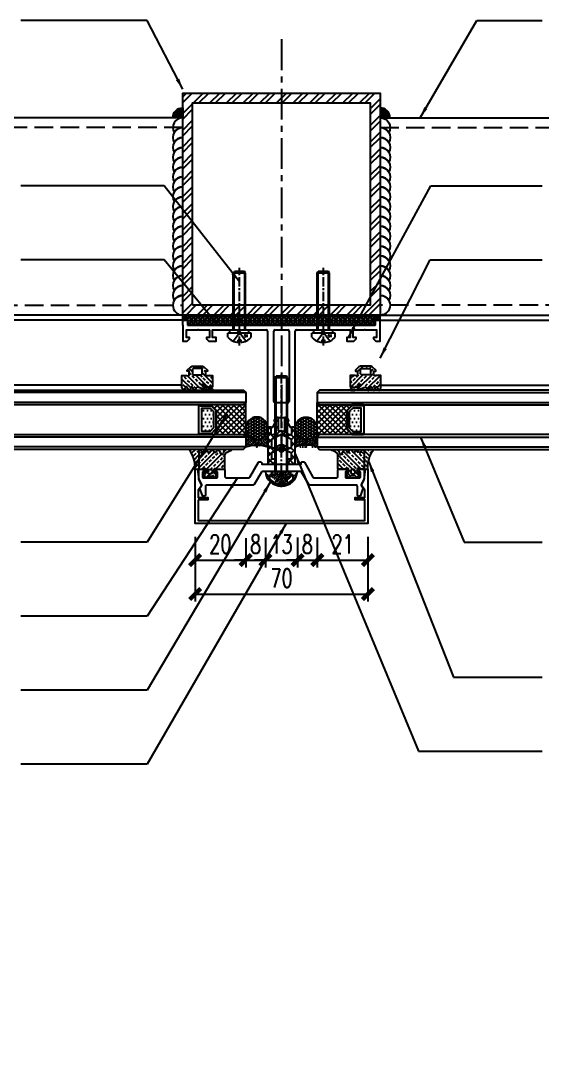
# Model space of a CAD drawing. Extents: x -160106 to 966792, y -663931 to 1550022.
# Drawn here: x -89311.1 to -89099.6, y -86285.5 to -85870.1 of the extents above; entities that cross this region are included whole.
import ezdxf
from ezdxf.enums import TextEntityAlignment as Align
from ezdxf.xclip import XClip

# ---------------------------------------------------------------- set-up
doc = ezdxf.new("R2010")
doc.units = 0
for name, pattern in [('CENTER', [2, 1.25, -0.25, 0.25, -0.25]), ('ZN-CENTER', [2, 1.25, -0.25, 0.25, -0.25]), ('ZN-DASH', [0.35, 0.25, -0.1])]:
    doc.linetypes.add(name, pattern=pattern)
for name, color, linetype in [('!ZN1-填充-8', 8, 'Continuous'), ('!ZN1-标注-173', 173, 'Continuous'), ('!ZN3-玻璃幕墙-4', 4, 'Continuous'), ('!ZN4-焊缝-8', 8, 'Continuous'), ('!ZN4-辅助材料-1', 1, 'Continuous'), ('!ZN4-配件-11', 11, 'Continuous'), ('!ZN5-钢材投影-40', 40, 'Continuous'), ('!ZN5-铝材投影-112', 112, 'Continuous'), ('!ZN5-铝材断面-6', 6, 'Continuous'), ('!ZN6-虚线-8', 8, 'ZN-DASH'), ('20剖面图$0$A-HATCH-1', 252, 'Continuous'), ('20剖面图$0$AS-COLN', 6, 'Continuous'), ('2钢材断面', 2, 'Continuous'), ('A_Hatch', 8, 'Continuous'), ('bz', 1, 'Continuous'), ('DIM', 173, 'Continuous'), ('pj', 4, 'Continuous'), ('TC', 130, 'Continuous'), ('user', 7, 'Continuous'), ('ZD-BOX', 11, 'Continuous'), ('ZX', 240, 'CENTER'), ('型材截面颜色', 253, 'Continuous'), ('焊缝', 8, 'Continuous')]:
    doc.layers.add(name, color=color, linetype=linetype)
doc.styles.add('DHTEXT-1', font='ROMANS.shx', dxfattribs={"width": 0.7, "bigfont": 'CHINESE.shx'})
doc.styles.add('ZNDimTStyle', font='ROMANS.shx', dxfattribs={"width": 0.7, "bigfont": 'CHINESE.shx'})
doc.dimstyles.new('ZN3', dxfattribs={"dimscale": 3, "dimtxt": 2.5, "dimasz": 1.5, "dimexe": 1, "dimexo": 2, "dimgap": 0.9, "dimtad": 1, "dimdec": 0, "dimdsep": 46, "dimtxsty": 'DHTEXT-1', "dimblk": 'ARCHTICK', "dimcen": 2.5, "dimclrd": 173, "dimclre": 173, "dimclrt": 7, "dimazin": 2, "dimtfac": 1, "dimtix": 1, "dimtmove": 2, "dimatfit": 3, "dimfxl": 0, "dimarcsym": 0})
doc.dimstyles.new('ZN机械-3', dxfattribs={"dimscale": 3, "dimtxt": 2.5, "dimasz": 1.5, "dimexe": 1, "dimexo": 2, "dimgap": 0.9, "dimtad": 1, "dimdec": 0, "dimzin": 0, "dimdsep": 46, "dimtxsty": 'ZNDimTStyle', "dimcen": 2.5, "dimdle": 1, "dimclrd": 173, "dimclre": 173, "dimclrt": 7, "dimazin": 2, "dimtfac": 1, "dimtdec": 4, "dimtix": 1, "dimtmove": 2, "dimatfit": 3, "dimfxl": 0, "dimfrac": 2, "dimtolj": 1, "dimtzin": 0, "dimarcsym": 0})
pattern_1 = [(45, (-63849.03507, 7998.2761), (0.2525697034, 0.9260889125), [1.190625, -0.238125, 0, -0.238125])]

# ---------------------------------------------------------------- blocks, each defined once
blk = doc.blocks.new('20250828132035')
at = {"layer": '20剖面图$0$A-HATCH-1'}
h = blk.add_hatch(dxfattribs=at)
h.set_pattern_fill('混凝土', color=256, scale=50)
h.set_pattern_definition([(50, (1654310.4, -568157.45), (358.63009, -31.376067), [37.5, -412.5]), (355, (1654310.4, -568157.45), (-69.37567, 376.09607), [30, -330]), (100.4514, (1654340.3, -568160.07), (289.25469, 344.71977), [31.870095, -350.571056]), (46.1842, (1654310.4, -568057.45), (533.62052, -82.75951), [56.25, -618.75]), (96.6356, (1654354.87, -568064.35), (467.33135, 487.05894), [47.80514, -525.8565]), (351.1842, (1654310.4, -568057.45), (467.33097, 487.0593), [45, -495]), (21, (1654360.4, -568082.45), (298.453526, -201.309445), [37.5, -412.5]), (326, (1654360.4, -568082.45), (121.657666, 362.57502), [30, -330]), (71.4514, (1654385.27, -568099.23), (420.111314, 161.26525), [31.870095, -350.571056]), (37.5, (1654310.4, -568157.45), (6.079928, 166.446927), [0, -326, 0, -335, 0, -331.25]), (7.5, (1654310.4, -568157.45), (131.534769, 197.205856), [0, -191, 0, -318.5, 0, -126.25]), (327.5, (1654198.9, -568157.45), (266.911218, -11.277436), [0, -125, 0, -390, 0, -517.5]), (317.5, (1654148.9, -568157.45), (291.593085, 50.05249), [0, -162.5, 0, -259, 0, -367.5])])
h.paths.add_polyline_path([(-15000, -200), (0, -200), (0, 0), (-15000, 0)])
at = {"layer": '20剖面图$0$AS-COLN'}
blk.add_lwpolyline([(-15300, -200), (0, -200), (0, 0), (-15300, 0)], dxfattribs=at)
blk = doc.blocks.new('基准点')
at = {"layer": 'bz'}
h = blk.add_hatch(color=256, dxfattribs=at)
h.paths.add_polyline_path([(0, 0), (1, 0, 0.414214), (0, 1)])
h.paths.add_polyline_path([(0, 0), (-1, 0, 0.414214), (0, -1)])
for p, q in [((-1, 0), (1, 0)), ((0, 1), (0, -1))]:
    blk.add_line(p, q, dxfattribs=at)
blk.add_circle((0, 0), 1, dxfattribs=at)
blk = doc.blocks.new('20250413090259')
at = {"layer": 'TC', "ltscale": 100}
h = blk.add_hatch(dxfattribs=at)
h.set_pattern_fill('ANSI33', color=256, scale=0.8, style=0)
h.set_pattern_definition([(45, (-231726.0832, -195873.9887), (-1.796051224, 1.796051224), []), (45, (-231724.2872, -195873.9887), (-1.796051224, 1.796051224), [1.27, -0.635])])
edge = h.paths.add_edge_path()
edge.add_arc((-10.47, 1.89), 12.96, 358.1057, 395.7503)
edge.add_line((0.05, 9.46), (3.95, 9.46))
edge.add_line((3.95, 9.46), (3.95, 1.47))
edge.add_line((3.95, 1.47), (2.49, 1.46))
h = blk.add_hatch(dxfattribs=at)
h.set_pattern_fill('ANSI33', color=256, scale=0.8, style=0)
h.set_pattern_definition([(45, (3.953, -1.9913), (-1.79605, 1.79605), []), (45, (5.749, -1.9913), (-1.79605, 1.79605), [1.27, -0.635])])
edge = h.paths.add_edge_path()
edge.add_line((6.6, 9.3), (6.01, 8.31))
edge.add_arc((5.66, 8.65), 0.49, 223.9497, 315.8278, ccw=False)
edge.add_line((5.31, 8.31), (4.72, 9.32))
edge.add_arc((4.47, 9.17), 0.3, 30.0414, 149.8399)
edge.add_line((4.21, 9.32), (3.95, 8.58))
edge.add_line((3.95, 8.58), (3.95, 1.47))
edge.add_line((3.95, 1.47), (5.47, 1.47))
edge.add_line((5.47, 1.47), (6.38, 1.7))
edge.add_arc((6.45, 1.41), 0.3, 0, 104.3227, ccw=False)
edge.add_line((6.75, 1.41), (6.75, -0.13))
edge.add_line((6.75, -0.13), (5.65, -0.13))
edge.add_line((5.65, -0.13), (5.65, -0.43))
edge.add_line((5.65, -0.43), (6.58, -1.91))
edge.add_arc((6.79, -1.69), 0.3, 224.8045, 299.5115)
edge.add_line((6.94, -1.96), (7.59, -1.33))
edge.add_line((7.59, -1.33), (9.42, -1.34))
edge.add_line((9.42, -1.34), (10.05, -1.93))
edge.add_arc((10.19, -1.67), 0.3, 242.2415, 315)
edge.add_line((10.4, -1.88), (11.35, -0.44))
edge.add_line((11.35, -0.44), (11.35, -0.14))
edge.add_line((11.35, -0.14), (10.25, -0.14))
edge.add_line((10.25, -0.14), (10.25, 1.4))
edge.add_arc((10.55, 1.4), 0.3, 75.6773, 180, ccw=False)
edge.add_line((10.63, 1.69), (11.53, 1.46))
edge.add_line((11.53, 1.46), (14.55, 1.46))
edge.add_line((14.55, 1.46), (14.55, 7.36))
edge.add_arc((17.24, 5.8), 3.11, 102.9072, 149.7943, ccw=False)
edge.add_line((16.55, 8.83), (17.05, 8.94))
edge.add_line((17.05, 8.94), (17.15, 9.11))
edge.add_line((17.15, 9.11), (17.06, 9.38))
edge.add_line((17.06, 9.38), (16.89, 9.46))
edge.add_line((16.89, 9.46), (15.39, 9.46))
edge.add_arc((15.39, 7.96), 1.5, 90, 145.1247)
edge.add_line((14.16, 8.82), (13.86, 7.59))
edge.add_arc((13.45, 7.88), 0.5, 209.7946, 325.1247, ccw=False)
edge.add_line((13.01, 7.63), (12.06, 9.29))
edge.add_arc((11.73, 9.02), 0.428, 40.3671, 138.6994)
edge.add_line((11.41, 9.3), (10.82, 8.31))
edge.add_arc((10.56, 8.47), 0.3, 210.4655, 329.0362, ccw=False)
edge.add_line((10.3, 8.32), (9.73, 9.3))
edge.add_arc((9.37, 8.94), 0.503, 44.9165, 135.2953)
edge.add_line((9.01, 9.3), (8.43, 8.3))
edge.add_arc((8.09, 8.62), 0.465, 222.9842, 317.2378, ccw=False)
edge.add_line((7.75, 8.3), (7.17, 9.3))
edge.add_arc((6.88, 9.13), 0.333, 30.4014, 148.174)
at = {"layer": 'pj', "elevation": 0}
for points in [[(6.6, 9.3), (6.01, 8.31, -0.423847), (5.31, 8.31), (4.72, 9.32, 0.576179), (4.21, 9.32), (3.95, 8.58), (3.95, 1.47), (5.47, 1.47), (6.38, 1.7, -0.489477), (6.75, 1.41), (6.75, -0.13), (5.65, -0.13), (5.65, -0.43), (6.58, -1.91, 0.338029), (6.94, -1.96), (7.59, -1.33), (9.42, -1.34), (10.05, -1.93, 0.328583), (10.4, -1.88), (11.35, -0.44), (11.35, -0.14), (10.25, -0.14), (10.25, 1.4, -0.489477), (10.63, 1.69), (11.53, 1.46), (14.55, 1.46), (14.55, 7.36, -0.207487), (16.55, 8.83), (17.05, 8.94), (17.15, 9.11), (17.06, 9.38), (16.89, 9.46), (15.39, 9.46, 0.245275), (14.16, 8.82), (13.86, 7.59, -0.550494), (13.01, 7.63), (12.06, 9.29, 0.457479), (11.41, 9.3), (10.82, 8.31, -0.569065), (10.3, 8.32), (9.73, 9.3, 0.416151), (9.01, 9.3), (8.43, 8.3, -0.436129), (7.75, 8.3), (7.17, 9.3, 0.564464), (6.6, 9.3)], [(7.65, 0.89), (7.64, 0.78, -0.414214), (8.14, 1.28), (8.87, 1.27, -0.414214), (9.37, 0.77), (9.37, 0.07, -0.414214), (8.87, -0.43), (8.14, -0.43, -0.414214), (7.64, 0.07), (7.64, 0.78)]]:
    blk.add_lwpolyline(points, format="xyb", dxfattribs=at)
at = {"layer": 'pj'}
blk.add_arc((-10.43, 1.91, 0), 12.92, 358.0078, 35.7839, dxfattribs=at)
blk = doc.blocks.new('A$C01A31ABE')
at = {"layer": 'TC'}
h = blk.add_hatch(dxfattribs=at)
h.set_pattern_fill('ANSI37', color=256, scale=0.6, style=0)
h.set_pattern_definition([(45, (-143548.0703, -10930.8618), (-1.347038418, 1.347038418), []), (135, (-143548.0703, -10930.8618), (-1.347038418, -1.347038418), [])])
edge = h.paths.add_edge_path()
edge.add_arc((-2.9, 2.04), 0.2, 116.5651, 180, ccw=False)
edge.add_line((-2.99, 2.22), (-2.81, 2.31))
edge.add_arc((-2.9, 2.49), 0.2, 296.5651, 386.5651)
edge.add_line((-2.72, 2.58), (-3.33, 3.79))
edge.add_arc((-3.5, 3.7), 0.2, 26.5651, 90)
edge.add_line((-3.5, 3.9), (-4.18, 3.9))
edge.add_arc((-4.18, 3.7), 0.2, 90, 180)
edge.add_line((-4.38, 3.7), (-4.38, -1.2))
edge.add_arc((-4.88, -1.2), 0.5, -99.1645, 0, ccw=False)
edge.add_line((-4.96, -1.7), (-5.52, -1.61))
edge.add_arc((-5.6, -2.1), 0.5, 80.8355, 99.1645)
edge.add_line((-5.68, -1.61), (-6.22, -1.69))
edge.add_line((-6.22, -1.69), (-6.24, -1.7))
edge.add_arc((-6.32, -1.2), 0.5, 180, 279.1645, ccw=False)
edge.add_line((-6.82, -1.2), (-6.82, 3.7))
edge.add_arc((-7.02, 3.7), 0.2, 0, 90)
edge.add_line((-7.02, 3.9), (-7.7, 3.9))
edge.add_arc((-7.7, 3.7), 0.2, 90, 153.4349)
edge.add_line((-7.87, 3.79), (-8.48, 2.58))
edge.add_arc((-8.3, 2.49), 0.2, 153.4349, 243.4349)
edge.add_line((-8.39, 2.31), (-8.21, 2.22))
edge.add_arc((-8.3, 2.04), 0.2, 0, 63.4349, ccw=False)
edge.add_line((-8.1, 2.04), (-8.1, -2.4))
edge.add_arc((-8.6, -2.4), 0.5, -63.6207, 0, ccw=False)
edge.add_line((-8.38, -2.85), (-8.95, -3.13))
edge.add_arc((-9.2, -2.7), 0.5, 180, 300.2564, ccw=False)
edge.add_line((-9.7, -2.7), (-9.7, -0.2))
edge.add_arc((-9.9, -0.2), 0.2, 0, 90)
edge.add_line((-9.9, 0), (-10.9, 0))
edge.add_arc((-10.9, -0.2), 0.2, 90, 180)
edge.add_line((-11.1, -0.2), (-11.1, -14.8))
edge.add_arc((-10.9, -14.8), 0.2, 180, 270)
edge.add_line((-10.9, -15), (-9.29, -15))
edge.add_arc((-9.29, -14.8), 0.2, 270, 317.4896)
edge.add_line((-9.14, -14.94), (-8.15, -13.86))
edge.add_arc((-8.3, -13.72), 0.2, 317.4896, 360)
edge.add_line((-8.1, -13.72), (-8.1, -13.2))
edge.add_arc((-8.3, -13.2), 0.2, 0, 90)
edge.add_line((-8.3, -13), (-9.3, -13))
edge.add_arc((-9.3, -12.8), 0.2, 180, 270, ccw=False)
edge.add_line((-9.5, -12.8), (-9.5, -10.48))
edge.add_arc((-9.3, -10.48), 0.2, 116.3793, 180, ccw=False)
edge.add_line((-9.39, -10.3), (-5.82, -8.53))
edge.add_arc((-5.6, -8.98), 0.5, 63.6207, 116.3793, ccw=False)
edge.add_line((-5.38, -8.53), (-1.81, -10.3))
edge.add_arc((-1.9, -10.48), 0.2, 0, 63.6207, ccw=False)
edge.add_line((-1.7, -10.48), (-1.7, -12.8))
edge.add_arc((-1.9, -12.8), 0.2, 270, 360, ccw=False)
edge.add_line((-1.9, -13), (-2.9, -13))
edge.add_arc((-2.9, -13.2), 0.2, 90, 180)
edge.add_line((-3.1, -13.2), (-3.1, -13.72))
edge.add_arc((-2.9, -13.72), 0.2, 180, 222.5104)
edge.add_line((-3.05, -13.86), (-2.06, -14.94))
edge.add_arc((-1.91, -14.8), 0.2, 222.5104, 270)
edge.add_line((-1.91, -15), (-0.3, -15))
edge.add_arc((-0.3, -14.8), 0.2, 270, 360)
edge.add_line((-0.1, -14.8), (-0.1, -0.2))
edge.add_arc((-0.3, -0.2), 0.2, 0, 90)
edge.add_line((-0.3, 0), (-1.3, 0))
edge.add_arc((-1.3, -0.2), 0.2, 90, 180)
edge.add_line((-1.5, -0.2), (-1.5, -2.7))
edge.add_arc((-2, -2.7), 0.5, 239.7436, 360, ccw=False)
edge.add_line((-2.25, -3.13), (-2.82, -2.85))
edge.add_arc((-2.6, -2.4), 0.5, 180, 243.6207, ccw=False)
edge.add_line((-3.1, -2.4), (-3.1, 2.04))
edge = h.paths.add_edge_path(flags=16)
edge.add_line((-5.38, -3.03), (-1.81, -4.8))
edge.add_arc((-1.9, -4.98), 0.2, 0, 63.6207, ccw=False)
edge.add_line((-1.7, -4.98), (-1.7, -8.1))
edge.add_arc((-2.2, -8.1), 0.5, 243.6207, 360, ccw=False)
edge.add_line((-2.42, -8.55), (-5.16, -7.19))
edge.add_arc((-5.6, -8.09), 1, 63.6206, 116.3794)
edge.add_line((-6.04, -7.19), (-8.78, -8.55))
edge.add_arc((-9, -8.1), 0.5, 180, 296.3793, ccw=False)
edge.add_line((-9.5, -8.1), (-9.5, -4.98))
edge.add_arc((-9.3, -4.98), 0.2, 116.3793, 180, ccw=False)
edge.add_line((-9.39, -4.8), (-5.82, -3.03))
edge.add_arc((-5.6, -3.48), 0.5, 63.6204, 116.3796, ccw=False)
at = {"layer": 'pj'}
for points in [[(-3.1, 2.04, -0.284079), (-2.99, 2.22), (-2.81, 2.31, 0.414214), (-2.72, 2.58), (-3.33, 3.79, 0.284079), (-3.5, 3.9), (-4.18, 3.9, 0.414214), (-4.38, 3.7), (-4.38, -1.2, -0.461877), (-4.96, -1.7), (-5.52, -1.61, 0.080146), (-5.68, -1.61), (-6.22, -1.69), (-6.24, -1.7, -0.461877), (-6.82, -1.2), (-6.82, 3.7, 0.414214), (-7.02, 3.9), (-7.7, 3.9, 0.284079), (-7.87, 3.79), (-8.48, 2.58, 0.414214), (-8.39, 2.31), (-8.21, 2.22, -0.284079), (-8.1, 2.04), (-8.1, -2.4, -0.284955), (-8.38, -2.85), (-8.95, -3.13, -0.578843), (-9.7, -2.7), (-9.7, -0.2, 0.414214), (-9.9, 0), (-10.9, 0, 0.414214), (-11.1, -0.2), (-11.1, -14.8, 0.414214), (-10.9, -15), (-9.29, -15, 0.21023), (-9.14, -14.94), (-8.15, -13.86, 0.187644), (-8.1, -13.72), (-8.1, -13.2, 0.414214), (-8.3, -13), (-9.3, -13, -0.414214), (-9.5, -12.8), (-9.5, -10.48, -0.284955), (-9.39, -10.3), (-5.82, -8.53, -0.234357), (-5.38, -8.53), (-1.81, -10.3, -0.284955), (-1.7, -10.48), (-1.7, -12.8, -0.414214), (-1.9, -13), (-2.9, -13, 0.414214), (-3.1, -13.2), (-3.1, -13.72, 0.187644), (-3.05, -13.86), (-2.06, -14.94, 0.21023), (-1.91, -15), (-0.3, -15, 0.414214), (-0.1, -14.8), (-0.1, -0.2, 0.414214), (-0.3, 0), (-1.3, 0, 0.414214), (-1.5, -0.2), (-1.5, -2.7, -0.578843), (-2.25, -3.13), (-2.82, -2.85, -0.284955), (-3.1, -2.4)], [(-5.38, -3.03), (-1.81, -4.8, -0.284955), (-1.7, -4.98), (-1.7, -8.1, -0.556474), (-2.42, -8.55), (-5.16, -7.19, 0.234358), (-6.04, -7.19), (-8.78, -8.55, -0.556474), (-9.5, -8.1), (-9.5, -4.98, -0.284955), (-9.39, -4.8), (-5.82, -3.03, -0.23436)]]:
    blk.add_lwpolyline(points, format="xyb", close=True, dxfattribs=at)
blk = doc.blocks.new('20250822083029')
at = {"layer": '!ZN5-铝材断面-6', "elevation": 0}
for points in [[(-40, -2), (-40, 0), (-38, 0), (-38, -2)], [(-40, -2), (-40, -8.5), (-38.2, -8.5), (-37.3, -7.6), (-37.3, -7), (-38.5, -7), (-38.5, -4), (-34.05, -4), (-33.8, -3.8), (-33.55, -4), (-29.1, -4), (-29.1, -7), (-30.3, -7), (-30.3, -7.6), (-29.4, -8.5), (-26.5, -8.5), (-26.5, -7), (-27.9, -7), (-27.9, -4), (-6.1, -4)], [(6.1, -4), (27.9, -4), (27.9, -7), (26.5, -7), (26.5, -8.5), (29.4, -8.5), (30.3, -7.6), (30.3, -7), (29.1, -7), (29.1, -4), (33.55, -4), (33.8, -3.8), (34.05, -4), (38.5, -4), (38.5, -7), (37.3, -7), (37.3, -7.6), (38.2, -8.5), (40, -8.5), (40, -2), (40, 0), (38, 0), (38, -2), (-38, -2)], [(-2.6, -4), (2.6, -4)], [(-5.6, -4.5), (-5.6, -43.4), (-3.5, -43.4), (-2.52, -41.45)], [(-3.1, -33), (-3.1, -4.5)], [(2.52, -41.45), (3.5, -43.4), (5.6, -43.4), (5.6, -4.5)], [(3.1, -4.5), (3.1, -33)], [(2.6, -33.5), (-2.6, -33.5)], [(-2.88, -40.82), (-2.27, -39.61)], [(-2.61, -41.18), (-2.79, -41.09)], [(-2.1, -39.5), (2.1, -39.5)], [(2.27, -39.61), (2.88, -40.82)], [(2.79, -41.09), (2.61, -41.18)]]:
    blk.add_lwpolyline(points, dxfattribs=at)
at = {"layer": '!ZN5-铝材断面-6'}
for centre, major_axis, start_param, end_param in [((-6.1, -4.5), (0.354, 0.354), 5.497787, 7.068583), ((-2.6, -4.5), (-0.354, 0.354), -0.785398, 0.785398), ((2.6, -4.5), (0.354, 0.354), 5.497787, 7.068583), ((6.1, -4.5), (-0.354, 0.354), -0.785398, 0.785398), ((-2.6, -33), (0.354, 0.354), 2.356194, 3.926991), ((2.6, -33), (-0.354, 0.354), 2.356194, 3.926991), ((-2.7, -40.91), (-0.141, 0.141), 0.321751, 1.892547), ((-2.7, -41.36), (0.141, 0.141), 5.497787, 6.604936), ((-2.7, -41.36), (-0.141, 0.141), 3.463343, 3.926991), ((-2.1, -39.7), (-0.141, 0.141), -0.785398, 0.321751), ((2.1, -39.7), (-0.141, 0.141), 4.390638, 5.497787), ((2.7, -41.36), (-0.141, 0.141), -0.321751, 0.785398), ((2.7, -41.36), (0.141, 0.141), 2.356194, 2.819842), ((2.7, -40.91), (0.141, 0.141), 4.390638, 5.961435)]:
    blk.add_ellipse(centre, major_axis=major_axis, ratio=1, start_param=start_param, end_param=end_param, dxfattribs=at)
blk = doc.blocks.new('*U736')
at = {"linetype": 'ByBlock', "ltscale": 10}
for p, q in [((-2.9, 4.75), (-1.3, 4.75)), ((-1.3, -4.75), (-1.3, 4.75)), ((-5, 0.5), (-4, 0.5)), ((-4.54, 2.61), (-1.3, 0.19)), ((-4, 0.5), (-4, -0.5)), ((-1.75, 0.53), (-1.75, 0)), ((-1.3, -3.85), (-1.3, 3.85)), ((-1.3, 3.85), (0, 3.85)), ((0, 0), (-1.3, 0.93)), ((0, -0.7), (-1.3, 0.24)), ((0, 3.85), (0, -3.85)), ((0, 2.5), (22.95, 2.5)), ((0, 2.13), (23.6, 2.13)), ((22.95, -2.5), (22.95, 2.5)), ((22.95, 2.5), (23.7, 2.07)), ((23.7, -2.07), (23.7, 2.07)), ((-4, -0.5), (-5, -0.5)), ((-4.54, -2.61), (-1.3, -0.19)), ((-1.75, -0.53), (-1.75, 0)), ((-1.3, -3.85), (0, -3.85)), ((0, -2.12), (23.6, -2.12)), ((0, -2.5), (22.95, -2.5)), ((22.95, -2.5), (23.7, -2.07)), ((-2.9, -4.75), (-1.3, -4.75))]:
    blk.add_line(p, q, dxfattribs=at)
at = {"color": 0, "linetype": 'ZN-CENTER', "ltscale": 3}
blk.add_line((-6.35, 0), (25.15, 0), dxfattribs=at)
at = {"linetype": 'ByBlock', "ltscale": 10}
for centre, start, end in [((0.56, 0.39), 128.4335, 178.8961), ((0.56, -0.39), 181.1039, 231.5665)]:
    blk.add_arc(centre, 5.56, start, end, dxfattribs=at)
at = {"layer": 'Defpoints', "color": 0, "ltscale": 10, "style": 'DHTEXT-1', "width": 0.7}
blk.add_text('M5', height=1, rotation=90, dxfattribs=at).set_placement((-1.91, -2.64), align=Align.CENTER)
blk = doc.blocks.new('*U1118')
at = {"layer": '!ZN1-填充-8'}
h = blk.add_hatch(dxfattribs=at)
h.set_pattern_fill('ANSI37', color=256, scale=0.5, style=0)
h.set_pattern_definition([(45, (6, 0), (-1.12253, 1.12253), []), (135, (6, 0), (-1.12253, -1.12253), [])])
h.paths.add_polyline_path([(0, 5), (0, 19), (1, 18), (14, 18), (14, 17.75), (12, 15.75), (12, 8.25), (14, 6.25), (14, 6), (1, 6)])
h = blk.add_hatch(dxfattribs=at)
h.set_pattern_fill('DOTS', color=8, style=0)
h.set_pattern_definition([(0, (6, 0), (0.79375, 1.5875), [0, -1.5875])])
h.paths.add_polyline_path([(13, 15.34), (13, 8.66), (14.41, 7.25), (17.8, 7.25), (17.8, 16.75), (14.41, 16.75)])
for points in [[(18.75, 18), (14, 18), (14, 17.75), (18.75, 17.75)], [(18.75, 6.25), (14, 6.25), (14, 6), (18.75, 6)]]:
    blk.add_hatch(color=256, dxfattribs=at).paths.add_polyline_path(points)
for p, q in [((0, 23), (309.98, 23)), ((0, 19), (309.98, 19)), ((0, 5), (309.98, 5)), ((0, 1), (309.98, 1))]:
    blk.add_line(p, q, dxfattribs=at)
at = {"layer": '!ZN3-玻璃幕墙-4'}
for points in [[(309.98, 24), (1, 24), (0, 23), (0, 19), (1, 18), (309.98, 18)], [(309.98, 6), (1, 6), (0, 5), (0, 1), (1, 0), (309.98, 0)]]:
    blk.add_lwpolyline(points, dxfattribs=at)
at = {"layer": '!ZN4-辅助材料-1'}
for points in [[(0, 5), (0, 19), (1, 18), (14, 18), (14, 17.75), (12, 15.75), (12, 8.25), (12, 8.25), (14, 6.25), (14, 6), (1, 6), (0, 5)], [(12, 15.75), (12, 8.25), (14, 6.25), (19, 6.25), (19, 17.75), (14, 17.75)], [(13, 15.34), (13, 8.66), (14.41, 7.25), (17.8, 7.25), (17.8, 16.75), (14.41, 16.75)], [(18.75, 18), (14, 18), (14, 17.75), (18.75, 17.75)], [(18.75, 6.25), (14, 6.25), (14, 6), (18.75, 6)]]:
    blk.add_lwpolyline(points, close=True, dxfattribs=at)
blk.add_lwpolyline([(18.4, 17.75), (18.4, 17.65), (14.04, 17.65), (12.1, 15.71), (12.1, 8.29), (14.04, 6.35), (18.4, 6.35), (18.4, 6.25), (18.4, 6.35)], dxfattribs=at)
at = {"layer": 'Defpoints', "color": 250}
for p in [(0, 24), (0, 18), (0, 6), (12, 6), (0, 0)]:
    blk.add_point(p, dxfattribs=at)
blk = doc.blocks.new('20250822090644')
at = {"layer": '!ZN1-填充-8', "ltscale": 50}
h = blk.add_hatch(dxfattribs=at)
h.set_pattern_fill('NET3', color=256, scale=0.5)
h.set_pattern_definition([(0, (-63849.0344, 7996.2761), (0, 1.5875), []), (60, (-63849.0344, 7996.2761), (-1.37481533, 0.79375), []), (120, (-63849.0344, 7996.2761), (-1.37481533, -0.79375), [])])
h.paths.add_polyline_path([(-38, -4), (38, -4), (38, -0.01), (-38, 0)])
at = {"layer": '型材截面颜色', "ltscale": 60}
h = blk.add_hatch(dxfattribs=at)
h.set_pattern_fill('ANSI36', color=256, scale=0.3)
h.set_pattern_definition(pattern_1)
h.paths.add_polyline_path([(-40, 0), (-38, 0), (-38, -2), (-40, -2)])
h = blk.add_hatch(dxfattribs=at)
h.set_pattern_fill('ANSI36', color=256, scale=0.3)
h.set_pattern_definition(pattern_1)
h.paths.add_polyline_path([(40, 0), (38, 0), (38, -2), (40, -2)])
at = {"layer": '!ZN4-辅助材料-1'}
for points in [[(-38, -4), (38, -4), (38, 0), (-38, 0)], [(-40, 0), (-38, 0), (-38, -2), (-40, -2)], [(40, 0), (38, 0), (38, -2), (40, -2)]]:
    blk.add_lwpolyline(points, close=True, dxfattribs=at)
blk = doc.blocks.new('16胶缝')
at = {"layer": '!ZN1-填充-8', "ltscale": 0.1}
h = blk.add_hatch(dxfattribs=at)
h.set_pattern_fill('HONEY', color=256, scale=10, style=0)
h.set_pattern_definition([(5e-15, (-19679.56, -11324.3713), (1.875, 1.08253175), [1.25, -2.5]), (120, (-19679.56, -11324.3713), (-1.874999996, 1.082531757), [1.25, -2.5]), (60, (-19679.56, -11324.3713), (4e-09, 2.165063507), [-2.5, 1.25])])
edge = h.paths.add_edge_path()
edge.add_ellipse((8, 13.4), major_axis=(0, -8.15), ratio=0.981746, start_angle=0, end_angle=360)
h = blk.add_hatch(dxfattribs=at)
h.set_pattern_fill('ANSI36', color=256, scale=10, style=0)
h.set_pattern_definition([(45, (-19679.5754, -11324.3713), (0.66291261, 2.43067956), [3.125, -0.625, 0, -0.625])])
edge = h.paths.add_edge_path()
edge.add_ellipse((8.02, 13.4), major_axis=(0.87, 8.1), ratio=0.981332, start_angle=124.62629, end_angle=247.39774, ccw=False)
edge.add_arc((0, 10.2), 1.2, 269.97157, 324.48671, ccw=False)
edge.add_line((0, 9), (0, 0))
edge.add_arc((8, -24.92), 26.17, 432.20316, 467.79684, ccw=False)
edge.add_line((16, 0), (16, 9))
edge.add_arc((16.01, 10.23), 1.23, 216.59056, 269.69863, ccw=False)
at = {"layer": '!ZN4-辅助材料-1', "color": 1, "ltscale": 0.1}
blk.add_arc((8, -24.92), 26.17, 72.20316, 107.79684, dxfattribs=at)
blk.add_ellipse((8, 13.4), major_axis=(0, -8.15), ratio=0.981746, dxfattribs=at)
blk.add_point((8, 0), dxfattribs=at)
blk = doc.blocks.new('胶缝断面')
at = {"color": 7, "ltscale": 0.1, "extrusion": (0, 0, -1), "zscale": -1, "rotation": 180}
blk.add_blockref('16胶缝', (8, 0), dxfattribs=at)
blk = doc.blocks.new('胶缝')
at = {"layer": '!ZN4-辅助材料-1', "rotation": 180}
blk.add_blockref('胶缝断面', (0, 0), dxfattribs=at)
blk = doc.blocks.new('*U723')
at = {"linetype": 'ByBlock', "ltscale": 10}
for p, q in [((-2.9, 4.75), (-1.3, 4.75)), ((-1.3, -4.75), (-1.3, 4.75)), ((-5, 0.5), (-4, 0.5)), ((-4.54, 2.61), (-1.3, 0.19)), ((-4, 0.5), (-4, -0.5)), ((-1.75, 0.53), (-1.75, 0)), ((-1.3, -3.85), (-1.3, 3.85)), ((-1.3, 3.85), (0, 3.85)), ((0, 0), (-1.3, 0.93)), ((0, -0.7), (-1.3, 0.24)), ((0, 3.85), (0, -3.85)), ((0, 2.5), (37.95, 2.5)), ((0, 2.13), (38.6, 2.13)), ((37.95, -2.5), (37.95, 2.5)), ((37.95, 2.5), (38.7, 2.07)), ((38.7, -2.07), (38.7, 2.07)), ((-4, -0.5), (-5, -0.5)), ((-4.54, -2.61), (-1.3, -0.19)), ((-1.75, -0.53), (-1.75, 0)), ((-1.3, -3.85), (0, -3.85)), ((0, -2.12), (38.6, -2.12)), ((0, -2.5), (37.95, -2.5)), ((37.95, -2.5), (38.7, -2.07)), ((-2.9, -4.75), (-1.3, -4.75))]:
    blk.add_line(p, q, dxfattribs=at)
at = {"color": 0, "linetype": 'ZN-CENTER', "ltscale": 3}
blk.add_line((-6.35, 0), (40.15, 0), dxfattribs=at)
at = {"linetype": 'ByBlock', "ltscale": 10}
for centre, start, end in [((0.56, 0.39), 128.4335, 178.8961), ((0.56, -0.39), 181.1039, 231.5665)]:
    blk.add_arc(centre, 5.56, start, end, dxfattribs=at)
at = {"layer": 'Defpoints', "color": 0, "ltscale": 10, "style": 'DHTEXT-1', "width": 0.7}
blk.add_text('M5', height=1, rotation=90, dxfattribs=at).set_placement((-1.91, -2.64), align=Align.CENTER)
blk = doc.blocks.new('20250822101237', base_point=(-89575.74, -87351.62))
at = {"layer": '!ZN5-铝材断面-6', "elevation": 0}
blk.add_lwpolyline([(-89584.6, -87350.62), (-89584.24, -87350.62, -0.414214), (-89583.74, -87351.12), (-89583.74, -87351.62), (-89567.74, -87351.62), (-89567.74, -87351.12, -0.414214), (-89567.24, -87350.62), (-89566.87, -87350.62, -0.267949), (-89566.44, -87350.87), (-89562.97, -87356.87, 0.267949), (-89562.54, -87357.12), (-89553.33, -87357.12, 0.414214), (-89552.83, -87356.62), (-89552.83, -87354.12, -0.414214), (-89552.33, -87353.62), (-89549.11, -87353.62, -0.339454), (-89548.63, -87353.99), (-89548.54, -87354.31, -0.493145), (-89548.78, -87354.62), (-89549.53, -87354.62, 0.414214), (-89549.83, -87354.92), (-89549.83, -87356.82, 0.414214), (-89549.53, -87357.12), (-89544.03, -87357.12, 0.414214), (-89543.73, -87356.82), (-89543.73, -87354.92, 0.414214), (-89544.03, -87354.62), (-89544.78, -87354.62, -0.493145), (-89545.03, -87354.31), (-89544.94, -87353.99, -0.339454), (-89544.46, -87353.62), (-89542.73, -87353.62, -0.414214), (-89542.23, -87354.12), (-89542.23, -87357.6, -0.118647), (-89542.29, -87357.83), (-89543.32, -87359.85, 0.28644), (-89543.28, -87360.37), (-89542.78, -87361.04, -0.253363), (-89542.71, -87361.51), (-89543.72, -87364.29, -0.315299), (-89544.19, -87364.62), (-89544.46, -87364.62, -0.414214), (-89544.96, -87364.12), (-89544.96, -87360.62, 0.414214), (-89545.46, -87360.12), (-89564.27, -87360.12, -0.267949), (-89564.7, -87359.87), (-89567.59, -87354.87, 0.267949), (-89568.02, -87354.62), (-89583.45, -87354.62, 0.267949), (-89583.88, -87354.87), (-89586.77, -87359.87, -0.267949), (-89587.2, -87360.12), (-89606.01, -87360.12, 0.414214), (-89606.51, -87360.62), (-89606.51, -87364.12, -0.414214), (-89607.01, -87364.62), (-89607.28, -87364.62, -0.315299), (-89607.75, -87364.29), (-89608.76, -87361.51, -0.253363), (-89608.69, -87361.04), (-89608.19, -87360.37, 0.28644), (-89608.15, -87359.85), (-89609.18, -87357.83, -0.118647), (-89609.24, -87357.6), (-89609.24, -87354.12, -0.414214), (-89608.74, -87353.62), (-89607.01, -87353.62, -0.339454), (-89606.53, -87353.99), (-89606.44, -87354.31, -0.493145), (-89606.69, -87354.62), (-89607.44, -87354.62, 0.414214), (-89607.74, -87354.92), (-89607.74, -87356.82, 0.414214), (-89607.44, -87357.12), (-89601.94, -87357.12, 0.414214), (-89601.64, -87356.82), (-89601.64, -87354.92, 0.414214), (-89601.94, -87354.62), (-89602.69, -87354.62, -0.493145), (-89602.93, -87354.31), (-89602.84, -87353.99, -0.339454), (-89602.36, -87353.62), (-89599.14, -87353.62, -0.414214), (-89598.64, -87354.12), (-89598.64, -87356.62, 0.414214), (-89598.14, -87357.12), (-89588.93, -87357.12, 0.267949), (-89588.5, -87356.87), (-89585.03, -87350.87, -0.267949)], format="xyb", close=True, dxfattribs=at)
blk = doc.blocks.new('20250822101408', base_point=(-89575.74, -87283.22))
at = {"layer": '!ZN5-铝材断面-6', "elevation": 0}
blk.add_lwpolyline([(-89609.51, -87366.12), (-89609.51, -87374.42), (-89541.91, -87374.42), (-89541.91, -87366.12), (-89545.91, -87366.12), (-89545.91, -87365.12), (-89541.91, -87365.12), (-89541.91, -87362.12), (-89543.22, -87360.37, -0.28644), (-89543.27, -87359.85), (-89542.21, -87357.77), (-89541.71, -87353.62), (-89540.71, -87353.62), (-89540.71, -87375.62), (-89610.71, -87375.62), (-89610.71, -87353.62), (-89609.71, -87353.62), (-89609.21, -87357.77), (-89608.15, -87359.85, -0.28644), (-89608.19, -87360.37), (-89609.51, -87362.12), (-89609.51, -87365.12), (-89605.51, -87365.12), (-89605.51, -87366.12)], format="xyb", close=True, dxfattribs=at)
blk = doc.blocks.new('6mm-三元乙丙胶条')
at = {"layer": 'TC'}
h = blk.add_hatch(dxfattribs=at)
h.set_pattern_fill('ANSI33', color=256, scale=0.4, angle=-90, style=0)
h.set_pattern_definition([(135, (20798.4202, -134095.806), (-1.796051224, -1.796051224), []), (135, (20798.4202, -134094.01), (-1.796051224, -1.796051224), [1.27, -0.635])])
edge = h.paths.add_edge_path()
edge.add_arc((-0.75, 6.39), 12.39, 262.695, 272.1943, ccw=False)
edge.add_line((-2.32, -5.9), (-4.11, -5.5))
edge.add_line((-4.11, -5.5), (-5.96, -4.83))
edge.add_arc((-6.13, -5.3), 0.5, 70.0836, 149.7887)
edge.add_line((-6.57, -5.05), (-7.04, -5.86))
edge.add_arc((-7.3, -5.71), 0.3, 210.0414, 329.7887, ccw=False)
edge.add_line((-7.56, -5.86), (-8.18, -4.79))
edge.add_arc((-8.39, -4.92), 0.25, 30.0414, 149.444)
edge.add_line((-8.61, -4.79), (-9.24, -5.86))
edge.add_arc((-9.5, -5.71), 0.3, 210.1243, 329.444, ccw=False)
edge.add_line((-9.76, -5.86), (-10.39, -4.77))
edge.add_arc((-10.61, -4.9), 0.25, 30.1243, 149.9586)
edge.add_line((-10.82, -4.77), (-11.45, -5.86))
edge.add_arc((-11.71, -5.71), 0.3, 210.1601, 329.9586, ccw=False)
edge.add_line((-11.97, -5.86), (-12.4, -5.12))
edge.add_line((-12.4, -5.12), (-12.4, 0))
edge.add_line((-12.4, 0), (-10.4, 0))
edge.add_line((-10.4, 0), (-9.88, -0.14))
edge.add_arc((-9.8, 0.15), 0.3, 255.0049, 360)
edge.add_line((-9.5, 0.15), (-9.5, 1.75))
edge.add_line((-9.5, 1.75), (-10.3, 1.75))
edge.add_line((-10.3, 1.75), (-10.3, 2.05))
edge.add_line((-10.3, 2.05), (-8.87, 3.48))
edge.add_line((-8.87, 3.48), (-8.27, 3.75))
edge.add_line((-8.27, 3.75), (-4.12, 3.75))
edge.add_line((-4.12, 3.75), (-3.51, 3.46))
edge.add_line((-3.51, 3.46), (-2.1, 2.05))
edge.add_line((-2.1, 2.05), (-2.1, 1.75))
edge.add_line((-2.1, 1.75), (-2.9, 1.75))
edge.add_line((-2.9, 1.75), (-2.9, 0.15))
edge.add_arc((-2.6, 0.15), 0.3, 180, 284.9951)
edge.add_line((-2.52, -0.14), (-2, 0))
edge.add_line((-2, 0), (0, 0))
edge.add_line((0, 0), (0, -4.61))
edge.add_arc((-0.2, -4.61), 0.2, -90, 0, ccw=False)
edge.add_line((-0.2, -4.81), (-1.61, -4.81))
edge.add_arc((-1.61, -4.31), 0.5, 245.9871, 270, ccw=False)
edge.add_line((-1.81, -4.77), (-4.11, -3.74))
edge.add_arc((-4.21, -3.97), 0.25, 65.9871, 228.3665)
edge.add_line((-4.38, -4.16), (-3.96, -4.53))
edge.add_arc((-0.57, 5.15), 10.26, 250.6786, 266.6226)
edge.add_line((-1.17, -5.09), (-0.66, -5.1))
edge.add_arc((-0.67, -5.7), 0.6, -4.0856, 88.8542, ccw=False)
edge.add_line((-0.07, -5.74), (-0.08, -5.81))
edge.add_arc((-0.28, -5.79), 0.2, 272.1943, 355.9144, ccw=False)
edge = h.paths.add_edge_path(flags=16)
edge.add_arc((-4.7, 2.25), 0.5, 0, 90)
edge.add_line((-4.7, 2.75), (-7.7, 2.75))
edge.add_arc((-7.7, 2.25), 0.5, 90, 180)
edge.add_line((-8.2, 2.25), (-8.2, 0.65))
edge.add_arc((-7.7, 0.65), 0.5, 180, 270)
edge.add_line((-7.7, 0.15), (-4.7, 0.15))
edge.add_arc((-4.7, 0.65), 0.5, 270, 360)
edge.add_line((-4.2, 0.65), (-4.2, 2.25))
at = {"layer": 'pj'}
blk.add_lwpolyline([(-0.27, -5.99, -0.041472), (-2.32, -5.9), (-4.11, -5.5), (-5.96, -4.83, 0.362514), (-6.57, -5.05), (-7.04, -5.86, -0.575881), (-7.56, -5.86), (-8.18, -4.79, 0.57388), (-8.61, -4.79), (-9.24, -5.86, -0.573399), (-9.76, -5.86), (-10.39, -4.77, 0.576387), (-10.82, -4.77), (-11.45, -5.86, -0.576179), (-11.97, -5.86), (-12.4, -5.12), (-12.4, 0), (-10.4, 0), (-9.88, -0.14, 0.493119), (-9.5, 0.15), (-9.5, 1.75), (-10.3, 1.75), (-10.3, 2.05), (-8.87, 3.48), (-8.27, 3.75), (-4.12, 3.75), (-3.51, 3.46), (-2.1, 2.05), (-2.1, 1.75), (-2.9, 1.75), (-2.9, 0.15, 0.493119), (-2.52, -0.14), (-2, 0), (0, 0), (0, -4.61, -0.414214), (-0.2, -4.81), (-1.61, -4.81, -0.105161), (-1.81, -4.77), (-4.11, -3.74, 0.856947), (-4.38, -4.16), (-3.96, -4.53, 0.069681), (-1.17, -5.09), (-0.66, -5.1, -0.429323), (-0.07, -5.74), (-0.08, -5.81, -0.382463), (-0.27, -5.99)], format="xyb", dxfattribs=at)
blk.add_lwpolyline([(-4.2, 2.25, 0.414214), (-4.7, 2.75), (-7.7, 2.75, 0.414214), (-8.2, 2.25), (-8.2, 0.65, 0.414214), (-7.7, 0.15), (-4.7, 0.15, 0.414214), (-4.2, 0.65)], format="xyb", close=True, dxfattribs=at)
blk = doc.blocks.new('*U798')
at = {"layer": '!ZN4-焊缝-8', "ltscale": 20}
h = blk.add_hatch(color=8, dxfattribs=at)
h.dxf.hatch_style = 1
h.paths.add_polyline_path([(4, 80, 0.414214), (0, 84), (0, 80)])
blk.add_lwpolyline([(0, 80), (4, 80, 0.414214), (0, 84)], format="xyb", close=True, dxfattribs=at)
at = {"layer": '!ZN5-钢材投影-40', "ltscale": 0.3}
for p, q in [((0, 80), (284.46, 80)), ((0, 0), (284.46, 0))]:
    blk.add_line(p, q, dxfattribs=at)
at = {"layer": '!ZN5-铝材投影-112'}
for p, q in [((0, -2), (284.46, -2)), ((0.3, -28.4), (284.46, -28.4))]:
    blk.add_line(p, q, dxfattribs=at)
at = {"layer": '!ZN6-虚线-8', "ltscale": 30}
for p, q in [((0, 76), (284.46, 76)), ((284.46, 4), (0, 4))]:
    blk.add_line(p, q, dxfattribs=at)
at = {"layer": '焊缝', "ltscale": 100}
blk.add_lwpolyline([(0, 80, -0.57735), (3.47, 74, 0.267949), (0, 76, -0.57735), (3.47, 70, 0.267949), (0, 72, -0.57735), (3.47, 66, 0.267949), (0, 68, -0.57735), (3.47, 62, 0.267949), (0, 64, -0.57735), (3.47, 58, 0.267949), (0, 60, -0.57735), (3.47, 54, 0.267949), (0, 56, -0.57735), (3.47, 50, 0.267949), (0, 52, -0.57735), (3.47, 46, 0.267949), (0, 48, -0.57735), (3.47, 42, 0.267949), (0, 44, -0.57735), (3.47, 38, 0.267949), (0, 40, -0.57735), (3.47, 34, 0.267949), (0, 36, -0.57735), (3.47, 30, 0.267949), (0, 32, -0.57735), (3.47, 26, 0.267949), (0, 28, -0.57735), (3.47, 22, 0.267949), (0, 24, -0.57735), (3.47, 18, 0.267949), (0, 20, -0.57735), (3.47, 14, 0.267949), (0, 16, -0.57735), (3.47, 10, 0.267949), (0, 12, -0.57735), (3.47, 6, 0.267949), (0, 8, -1), (0, 0, -1)], format="xyb", dxfattribs=at)
blk = doc.blocks.new('_ArchTick')
at = {"color": 0, "linetype": 'ByBlock', "const_width": 0.4}
blk.add_lwpolyline([(-0.5, -0.5), (0.5, 0.5)], dxfattribs=at)
blk = doc.blocks.new('*D2337')
at = {"layer": 'Defpoints', "color": 0, "ltscale": 30, "transparency": 16777216}
for p in [(-89240.37, -86073.43), (-89170.37, -86073.43), (-89170.37, -86102.56)]:
    blk.add_point(p, dxfattribs=at)
at = {"layer": 'DIM', "color": 173, "linetype": 'ByBlock', "lineweight": -2, "ltscale": 30, "transparency": 16777216}
for p, q in [((-89240.37, -86079.43), (-89240.37, -86105.56)), ((-89170.37, -86079.43), (-89170.37, -86105.56)), ((-89240.37, -86102.56), (-89170.37, -86102.56))]:
    blk.add_line(p, q, dxfattribs=at)
at = {"layer": 'DIM', "color": 173, "lineweight": -2, "ltscale": 30, "transparency": 16777216, "xscale": 4.5, "yscale": 4.5, "zscale": 4.5, "rotation": 180}
blk.add_blockref('_ArchTick', (-89240.37, -86102.56), dxfattribs=at)
at = {"layer": 'DIM', "color": 173, "lineweight": -2, "ltscale": 30, "transparency": 16777216, "xscale": 4.5, "yscale": 4.5, "zscale": 4.5}
blk.add_blockref('_ArchTick', (-89170.37, -86102.56), dxfattribs=at)
at = {"layer": 'DIM', "color": 7, "ltscale": 30, "transparency": 16777216, "insert": (-89205.37, -86096.11), "char_height": 7.5, "attachment_point": 5, "style": 'DHTEXT-1'}
blk.add_mtext('70', dxfattribs=at)
blk = doc.blocks.new('*D2338')
at = {"layer": 'Defpoints', "color": 0, "ltscale": 30, "transparency": 16777216}
for p in [(-89190.87, -86073.68), (-89170.37, -86073.68), (-89170.37, -86088.79)]:
    blk.add_point(p, dxfattribs=at)
at = {"layer": 'DIM', "color": 173, "linetype": 'ByBlock', "lineweight": -2, "ltscale": 30, "transparency": 16777216}
for p, q in [((-89190.87, -86079.68), (-89190.87, -86091.79)), ((-89170.37, -86079.68), (-89170.37, -86091.79)), ((-89190.87, -86088.79), (-89170.37, -86088.79))]:
    blk.add_line(p, q, dxfattribs=at)
at = {"layer": 'DIM', "color": 173, "lineweight": -2, "ltscale": 30, "transparency": 16777216, "xscale": 4.5, "yscale": 4.5, "zscale": 4.5, "rotation": 180}
blk.add_blockref('_ArchTick', (-89190.87, -86088.79), dxfattribs=at)
at = {"layer": 'DIM', "color": 173, "lineweight": -2, "ltscale": 30, "transparency": 16777216, "xscale": 4.5, "yscale": 4.5, "zscale": 4.5}
blk.add_blockref('_ArchTick', (-89170.37, -86088.79), dxfattribs=at)
at = {"layer": 'DIM', "color": 7, "ltscale": 30, "transparency": 16777216, "insert": (-89180.62, -86082.34), "char_height": 7.5, "attachment_point": 5, "style": 'DHTEXT-1'}
blk.add_mtext('21', dxfattribs=at)
blk = doc.blocks.new('*D2339')
at = {"layer": 'Defpoints', "color": 0, "ltscale": 30, "transparency": 16777216}
for p in [(-89198.87, -86073.68), (-89190.87, -86073.68), (-89190.87, -86088.79)]:
    blk.add_point(p, dxfattribs=at)
at = {"layer": 'DIM', "color": 173, "linetype": 'ByBlock', "lineweight": -2, "ltscale": 30, "transparency": 16777216}
for p, q in [((-89198.87, -86079.68), (-89198.87, -86091.79)), ((-89190.87, -86079.68), (-89190.87, -86091.79)), ((-89198.87, -86088.79), (-89203.37, -86088.79)), ((-89198.87, -86088.79), (-89190.87, -86088.79)), ((-89190.87, -86088.79), (-89186.37, -86088.79))]:
    blk.add_line(p, q, dxfattribs=at)
at = {"layer": 'DIM', "color": 173, "lineweight": -2, "ltscale": 30, "transparency": 16777216, "xscale": 4.5, "yscale": 4.5, "zscale": 4.5}
blk.add_blockref('_ArchTick', (-89198.87, -86088.79), dxfattribs=at)
at = {"layer": 'DIM', "color": 173, "lineweight": -2, "ltscale": 30, "transparency": 16777216, "xscale": 4.5, "yscale": 4.5, "zscale": 4.5, "rotation": 180}
blk.add_blockref('_ArchTick', (-89190.87, -86088.79), dxfattribs=at)
at = {"layer": 'DIM', "color": 7, "ltscale": 30, "transparency": 16777216, "insert": (-89194.87, -86082.34), "char_height": 7.5, "attachment_point": 5, "style": 'DHTEXT-1'}
blk.add_mtext('8', dxfattribs=at)
blk = doc.blocks.new('*D2340')
at = {"layer": 'Defpoints', "color": 0, "ltscale": 30, "transparency": 16777216}
for p in [(-89211.87, -86073.68), (-89198.87, -86073.68), (-89198.87, -86088.79)]:
    blk.add_point(p, dxfattribs=at)
at = {"layer": 'DIM', "color": 173, "linetype": 'ByBlock', "lineweight": -2, "ltscale": 30, "transparency": 16777216}
for p, q in [((-89211.87, -86079.68), (-89211.87, -86091.79)), ((-89198.87, -86079.68), (-89198.87, -86091.79)), ((-89211.87, -86088.79), (-89216.37, -86088.79)), ((-89211.87, -86088.79), (-89198.87, -86088.79)), ((-89198.87, -86088.79), (-89194.37, -86088.79))]:
    blk.add_line(p, q, dxfattribs=at)
at = {"layer": 'DIM', "color": 173, "lineweight": -2, "ltscale": 30, "transparency": 16777216, "xscale": 4.5, "yscale": 4.5, "zscale": 4.5}
blk.add_blockref('_ArchTick', (-89211.87, -86088.79), dxfattribs=at)
at = {"layer": 'DIM', "color": 173, "lineweight": -2, "ltscale": 30, "transparency": 16777216, "xscale": 4.5, "yscale": 4.5, "zscale": 4.5, "rotation": 180}
blk.add_blockref('_ArchTick', (-89198.87, -86088.79), dxfattribs=at)
at = {"layer": 'DIM', "color": 7, "ltscale": 30, "transparency": 16777216, "insert": (-89205.37, -86082.34), "char_height": 7.5, "attachment_point": 5, "style": 'DHTEXT-1'}
blk.add_mtext('13', dxfattribs=at)
blk = doc.blocks.new('*D2341')
at = {"layer": 'Defpoints', "color": 0, "ltscale": 30, "transparency": 16777216}
for p in [(-89219.87, -86073.93), (-89211.87, -86073.68), (-89211.87, -86088.79)]:
    blk.add_point(p, dxfattribs=at)
at = {"layer": 'DIM', "color": 173, "linetype": 'ByBlock', "lineweight": -2, "ltscale": 30, "transparency": 16777216}
for p, q in [((-89219.87, -86079.93), (-89219.87, -86091.79)), ((-89211.87, -86079.68), (-89211.87, -86091.79)), ((-89219.87, -86088.79), (-89224.37, -86088.79)), ((-89219.87, -86088.79), (-89211.87, -86088.79)), ((-89211.87, -86088.79), (-89207.37, -86088.79))]:
    blk.add_line(p, q, dxfattribs=at)
at = {"layer": 'DIM', "color": 173, "lineweight": -2, "ltscale": 30, "transparency": 16777216, "xscale": 4.5, "yscale": 4.5, "zscale": 4.5}
blk.add_blockref('_ArchTick', (-89219.87, -86088.79), dxfattribs=at)
at = {"layer": 'DIM', "color": 173, "lineweight": -2, "ltscale": 30, "transparency": 16777216, "xscale": 4.5, "yscale": 4.5, "zscale": 4.5, "rotation": 180}
blk.add_blockref('_ArchTick', (-89211.87, -86088.79), dxfattribs=at)
at = {"layer": 'DIM', "color": 7, "ltscale": 30, "transparency": 16777216, "insert": (-89215.87, -86082.34), "char_height": 7.5, "attachment_point": 5, "style": 'DHTEXT-1'}
blk.add_mtext('8', dxfattribs=at)
blk = doc.blocks.new('*D2342')
at = {"layer": 'Defpoints', "color": 0, "ltscale": 30, "transparency": 16777216}
for p in [(-89240.37, -86073.36), (-89219.87, -86073.93), (-89219.87, -86088.79)]:
    blk.add_point(p, dxfattribs=at)
at = {"layer": 'DIM', "color": 173, "linetype": 'ByBlock', "lineweight": -2, "ltscale": 30, "transparency": 16777216}
for p, q in [((-89240.37, -86079.36), (-89240.37, -86091.79)), ((-89219.87, -86079.93), (-89219.87, -86091.79)), ((-89240.37, -86088.79), (-89219.87, -86088.79))]:
    blk.add_line(p, q, dxfattribs=at)
at = {"layer": 'DIM', "color": 173, "lineweight": -2, "ltscale": 30, "transparency": 16777216, "xscale": 4.5, "yscale": 4.5, "zscale": 4.5, "rotation": 180}
blk.add_blockref('_ArchTick', (-89240.37, -86088.79), dxfattribs=at)
at = {"layer": 'DIM', "color": 173, "lineweight": -2, "ltscale": 30, "transparency": 16777216, "xscale": 4.5, "yscale": 4.5, "zscale": 4.5}
blk.add_blockref('_ArchTick', (-89219.87, -86088.79), dxfattribs=at)
at = {"layer": 'DIM', "color": 7, "ltscale": 30, "transparency": 16777216, "insert": (-89230.12, -86082.34), "char_height": 7.5, "attachment_point": 5, "style": 'DHTEXT-1'}
blk.add_mtext('20', dxfattribs=at)
blk = doc.blocks.new('钉帽带胶')
at = {"layer": '!ZN1-填充-8', "ltscale": 0.1}
h = blk.add_hatch(dxfattribs=at)
h.set_pattern_fill('ANSI36', color=256, scale=0.5, style=0)
h.set_pattern_definition([(45, (33464.47276, -20393.242), (0.420949506, 1.543481521), [1.984375, -0.396875, 0, -0.396875])])
edge = h.paths.add_edge_path()
edge.add_line((4.75, -2.9), (4.75, -1.3))
edge.add_line((4.75, -1.3), (3.85, -1.3))
edge.add_line((3.85, -1.3), (3.85, 0))
edge.add_line((3.85, 0), (6.5, 0))
edge.add_arc((0.32, 0.41), 6.19, 267.0404, 356.2042, ccw=False)
edge.add_arc((-0.32, 0.41), 6.19, 183.7955, 272.9597, ccw=False)
edge.add_line((-6.5, 0), (-3.85, 0))
edge.add_line((-3.85, 0), (-3.85, -1.3))
edge.add_line((-3.85, -1.3), (-4.75, -1.3))
edge.add_line((-4.75, -1.3), (-4.75, -2.9))
edge.add_arc((-0.39, 0.56), 5.56, 218.4335, 268.8961)
edge.add_line((-0.5, -5), (-0.5, -4))
edge.add_line((-0.5, -4), (0.5, -4))
edge.add_line((0.5, -4), (0.5, -5))
edge.add_arc((0.39, 0.56), 5.56, 271.1065, 321.5691)
at = {"layer": '!ZN4-辅助材料-1', "color": 1, "ltscale": 0.1}
blk.add_lwpolyline([(-6.5, 0, 0.409947), (0, -5.78, 0.409945), (6.5, 0)], format="xyb", dxfattribs=at)
blk = doc.blocks.new('20250910082241')
at = {"layer": 'A_Hatch'}
h = blk.add_hatch(dxfattribs=at)
h.set_pattern_fill('ANSI32', color=256)
h.set_pattern_definition([(45, (-37.3125, -1e-07), (-3.3676, 3.3676), []), (45, (-35.0674, -1e-07), (-3.3676, 3.3676), [])])
h.paths.add_polyline_path([(40, 90), (-40, 90), (-40, 0), (40, 0)])
h.paths.add_polyline_path([(-36, 4), (-36, 86), (36, 86), (36, 4)], flags=16)
at = {"layer": '2钢材断面'}
for points in [[(-40, 0), (-40, 90), (40, 90), (40, 0)], [(-36, 4), (-36, 86), (36, 86), (36, 4)]]:
    blk.add_lwpolyline(points, close=True, dxfattribs=at)

msp = doc.modelspace()

# ---------------------------------------------------------------- linework, layer by layer
at = {"layer": 'ZX', "ltscale": 10}
msp.add_line((-89205.4, -85877.75), (-89205.4, -86043.89), dxfattribs=at)

# ---------------------------------------------------------------- block references
at = {"layer": '!ZN3-玻璃幕墙-4', "xscale": -1}
msp.add_blockref('*U1118', (-89219.87, -86043.93), dxfattribs=at)
at = {"layer": '!ZN3-玻璃幕墙-4', "rotation": 359.9999964509936}
msp.add_blockref('*U1118', (-89190.93, -86043.93), dxfattribs=at)
at = {"layer": '!ZN3-玻璃幕墙-4', "xscale": 0.5607726835644505, "yscale": 0.5607726835644505, "zscale": 0.5607726835644505}
msp.add_blockref('胶缝', (-89215.38, -86042.93), dxfattribs=at)
at = {"layer": '!ZN3-玻璃幕墙-4', "xscale": -0.5607726835644505, "yscale": 0.5607726835644505, "zscale": 0.5607726835644505, "rotation": 359.9999964509936}
msp.add_blockref('胶缝', (-89195.41, -86042.93), dxfattribs=at)
at = {"layer": '!ZN4-配件-11', "color": 1, "rotation": 90}
for name, p in [('*U736', (-89222.4, -85995.53)), ('*U736', (-89188.4, -85995.53)), ('*U723', (-89205.4, -86052.93))]:
    msp.add_blockref(name, p, dxfattribs=at)
at = {"layer": '!ZN5-铝材投影-112', "ltscale": 100, "xscale": -1, "rotation": 359.9999964507855}
msp.add_blockref('*U798', (-89245.4, -85989.53), dxfattribs=at)
at = {"layer": '!ZN5-铝材投影-112', "ltscale": 100}
msp.add_blockref('*U798', (-89165.4, -85989.53), dxfattribs=at)
at = {"layer": '!ZN5-铝材断面-6', "ltscale": 100}
for name, p in [('20250822090644', (-89205.4, -85989.53)), ('20250822083029', (-89205.4, -85991.53)), ('20250822101237', (-89205.4, -86049.93)), ('20250822101408', (-89205.4, -85981.53))]:
    msp.add_blockref(name, p, dxfattribs=at)
at = {"ltscale": 50}
ref = msp.add_blockref('20250828132035', (-80273.87, -86085.54), dxfattribs=at)
XClip(ref).set_block_clipping_path([(-96.7647989804, -640.091455574), (814.8825443383, 367.4414649424)])
msp.add_blockref('钉帽带胶', (-89205.4, -86052.93))
at = {"layer": '2钢材断面', "ltscale": 1000}
msp.add_blockref('20250910082241', (-89205.4, -85989.53), dxfattribs=at)
at = {"layer": 'TC'}
msp.add_blockref('A$C01A31ABE', (-89199.8, -86034.93), dxfattribs=at)
at = {"layer": 'user', "ltscale": 4, "rotation": 359.9999964506722}
msp.add_blockref('6mm-三元乙丙胶条', (-89233.3, -86013.93), dxfattribs=at)
at = {"layer": 'user', "ltscale": 4, "xscale": -1}
msp.add_blockref('6mm-三元乙丙胶条', (-89177.5, -86013.93), dxfattribs=at)
at = {"layer": 'user', "xscale": -1, "rotation": 180}
msp.add_blockref('基准点', (-89205.4, -86043.93), dxfattribs=at)
at = {"layer": 'ZD-BOX', "ltscale": 4}
msp.add_blockref('20250413090259', (-89242.85, -86053.39, 0), dxfattribs=at)
at = {"layer": 'ZD-BOX', "ltscale": 4, "xscale": -1}
msp.add_blockref('20250413090259', (-89167.95, -86053.39, 0), dxfattribs=at)

# ---------------------------------------------------------------- dimensions: what is measured, and where the dimension line sits
at = {"layer": 'DIM', "ltscale": 30}
for base, p1, p2, picture, middle in [((-89219.870782, -86088.7876233), (-89240.3707819, -86073.3623852), (-89219.870782, -86073.9318296), '*D2342', (-89230.1207819, -86082.3376233)), ((-89170.37, -86102.56), (-89240.37, -86073.43), (-89170.37, -86073.43), '*D2337', (-89205.37, -86096.11)), ((-89211.87, -86088.79), (-89219.87, -86073.93), (-89211.87, -86073.68), '*D2341', (-89215.87, -86082.34)), ((-89198.87, -86088.79), (-89211.87, -86073.68), (-89198.87, -86073.68), '*D2340', (-89205.37, -86082.34)), ((-89190.87, -86088.79), (-89198.87, -86073.68), (-89190.87, -86073.68), '*D2339', (-89194.87, -86082.34)), ((-89170.370782, -86088.787623), (-89190.870784, -86073.68183), (-89170.370782, -86073.68183), '*D2338', (-89180.620783, -86082.337623))]:
    dim = msp.add_linear_dim(base=base, p1=p1, p2=p2, dimstyle='ZN3', dxfattribs=at)
    dim.commit()
    dim.dimension.update_dxf_attribs({"geometry": picture, "text_midpoint": middle})

# ---------------------------------------------------------------- leaders
at = {"layer": '!ZN1-标注-173'}
for points in [[(-89245.4, -85897.99), (-89259.86, -85870.12), (-89311.01, -85870.12)], [(-89149.19, -85909.53), (-89126.26, -85870.12), (-89099.73, -85870.12)], [(-89222.4, -85976.03), (-89252.96, -85937.06), (-89311.01, -85937.06)], [(-89178.2, -85998.53), (-89144.86, -85937.06), (-89099.73, -85937.06)], [(-89231.18, -85993.53), (-89252.96, -85967.06), (-89311.01, -85967.06)], [(-89165.4, -86006.98), (-89145.11, -85967.06), (-89099.73, -85967.06)], [(-89227.37, -86029.59), (-89259.86, -86081.5), (-89311.01, -86081.5)], [(-89149, -86038.93), (-89131.38, -86081.5), (-89099.73, -86081.5)], [(-89199.9, -86045.72), (-89149.9, -86166.31), (-89099.73, -86166.31)], [(-89170.13, -86048.68), (-89135.68, -86136.31), (-89099.73, -86136.31)], [(-89223.2, -86055.43), (-89259.86, -86111.5), (-89311.01, -86111.5)], [(-89209.83, -86057.15), (-89259.86, -86141.5), (-89311.01, -86141.5)], [(-89203.42, -86073.93), (-89259.86, -86171.5), (-89311.01, -86171.5)]]:
    msp.add_leader(points, dimstyle='ZN机械-3', dxfattribs=at)

doc.saveas('drawing.dxf')
